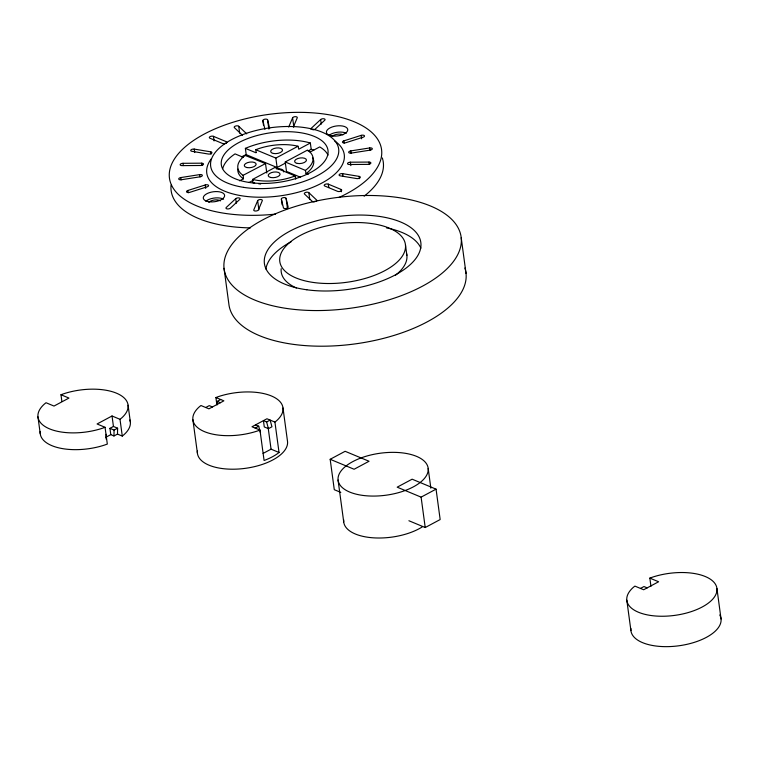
<?xml version="1.0" encoding="UTF-8"?>
<svg xmlns="http://www.w3.org/2000/svg" width="759" height="759" viewBox="0 0 759 759"><rect width="100%" height="100%" fill="white"/><g stroke="black" fill="none" stroke-linecap="round" stroke-linejoin="round"><path stroke-width="1.14" d="M106.07 439.025L106.156 434.309M113.964 435.97L114.078 430.078L117.598 428.199L117.484 434.091L113.964 435.97L110.776 434.641L105.833 437.288M217.102 404.926L217.169 401.397L220.679 399.519M257.662 200.68L253.781 209.892A2.391 1.12 -7.7 0 0 255.612 211.021A2.391 1.12 -7.7 0 0 258.43 209.854L262.31 200.651A2.391 1.12 -7.7 0 0 260.47 199.513A2.391 1.12 -7.7 0 0 257.662 200.68L258.895 209.835M288.714 127.038L292.594 117.835A2.391 1.12 -7.7 0 1 295.412 116.668A2.391 1.12 -7.7 0 1 297.243 117.797L293.363 127.009M235.698 198.678L226.258 207.473A2.391 1.12 -7.7 0 0 227.14 208.905A2.391 1.12 -7.7 0 0 230.375 208.156L239.816 199.361A2.391 1.12 -7.7 0 0 238.933 197.919A2.391 1.12 -7.7 0 0 235.698 198.678L236.315 203.251M312.898 129.817A2.391 1.12 -7.7 0 0 315.327 129.011L324.767 120.216A2.391 1.12 -7.7 0 0 323.884 118.774A2.391 1.12 -7.7 0 0 320.649 119.533L311.209 128.328A2.391 1.12 -7.7 0 0 311.124 129.381M117.484 434.091L122.275 436.083L120.007 419.31L121.725 417.915A45.436 21.195 -7.7 0 0 116.431 393.162A45.436 21.195 -7.7 0 0 63.709 393.769L60.976 394.746L61.887 401.454M122.275 436.083L123.992 434.679A45.436 21.195 -7.7 0 0 129.912 419.955M274.929 422.089L266.95 418.769L251.997 426.757L259.976 430.078L264.085 460.476L265.252 460.058A45.436 21.195 -7.7 0 0 278.297 453.085L279.037 452.487L274.929 422.089L276.646 420.685A45.436 21.195 -7.7 0 0 271.352 395.942A45.436 21.195 -7.7 0 0 218.63 396.54L215.898 397.526L216.846 404.538M285.223 161.98L305.412 170.386L306.74 169.38A37.884 17.666 -7.7 0 0 308.619 150.889L307.49 150.083L285.223 161.98L286.494 171.42L300.346 177.179M305.412 170.386L306.048 173.621L307.376 172.606A38.263 17.846 -7.7 0 0 312.594 157.587M245.053 155.396L265.517 163.602L266.798 173.043M243.013 175.357L265.517 163.602M256.248 152.587L255.66 149.684L275.849 158.081L298.116 146.183L298.761 149.21L310.346 143.024L311.199 149.314A53.813 25.094 -7.7 0 1 313.79 150.149M239.597 180.832L243.459 178.773L243.25 175.509M254.682 183.109L252.832 182.663L252.633 179.399L274.891 167.502L295.071 175.908L295.706 179.133M249.246 182.416L253.373 180.215M241.618 156.838A53.813 25.094 -7.7 0 1 246.22 154.656L277.13 167.521L285.384 163.109M308.097 150.965L311.199 149.314M310.07 152.075L319.719 146.923A53.813 25.094 -7.7 0 1 328.021 155.092M120.007 419.31L112.028 415.989L97.076 423.977L105.055 427.298L107.323 444.072L104.59 445.049A45.436 21.195 -7.7 0 1 40.218 431.501M110.776 434.641L109.932 428.351L113.442 426.473L117.598 428.199M205.736 407.507L209.247 405.629L212.444 406.947M255.185 428.085L258.705 426.207L260.517 432.896M266.618 421.976L270.138 420.097L271.95 426.786L268.43 428.664L264.284 426.938L263.43 420.647L266.618 421.976L268.43 428.664M263.088 453.427L271.058 449.167L279.037 452.487M330.174 459.29L345.127 451.301L369.054 461.254L354.102 469.252L330.174 459.29L334.283 489.688L340.81 492.401M436.055 489.147L412.128 479.185L397.175 487.174L421.103 497.136L436.055 489.147L440.163 519.545L425.22 527.533L408.902 520.74M640.473 588.424L643.983 586.546L647.18 587.874M295.071 175.908L293.126 176.657A37.884 17.666 -7.7 0 1 254.455 179.836L252.633 179.399M105.055 427.298L102.323 428.275A45.436 21.195 -7.7 0 1 49.591 428.882A45.436 21.195 -7.7 0 1 44.307 404.139L46.024 402.735L54.003 406.056L68.955 398.067L60.976 394.746M259.976 430.078L257.244 431.055A45.436 21.195 -7.7 0 1 204.513 431.662A45.436 21.195 -7.7 0 1 199.228 406.909L200.945 405.515L208.924 408.835L223.877 400.837L215.898 397.526M649.837 578.111L652.569 577.134A45.436 21.195 -7.7 0 1 716.695 587.219A45.436 21.195 -7.7 0 1 662.37 616.251A45.436 21.195 -7.7 0 1 633.167 587.494L634.885 586.1L643.66 589.752L658.613 581.764L649.837 578.111L650.947 586.29M187.909 190.471L205.234 184.968A2.391 1.12 -7.7 0 1 208.374 185.196A2.391 1.12 -7.7 0 1 207.179 186.809L189.854 192.321A2.391 1.12 -7.7 0 1 186.714 192.084A2.391 1.12 -7.7 0 1 187.909 190.471L188.213 192.767M343.846 140.88L361.17 135.368A2.391 1.12 -7.7 0 1 364.311 135.605A2.391 1.12 -7.7 0 1 363.115 137.208L345.791 142.72A2.391 1.12 -7.7 0 1 342.651 142.493A2.391 1.12 -7.7 0 1 343.846 140.88L344.159 143.166M180.822 177.568L199.712 174.598A2.391 1.12 -7.7 0 1 202.33 175.32A2.391 1.12 -7.7 0 1 200.224 176.781L181.344 179.741A2.391 1.12 -7.7 0 1 178.726 179.02A2.391 1.12 -7.7 0 1 180.822 177.568L181.135 179.855M350.8 150.908L369.68 147.948A2.391 1.12 -7.7 0 1 372.299 148.66A2.391 1.12 -7.7 0 1 370.202 150.121L351.313 153.09A2.391 1.12 -7.7 0 1 348.694 152.369A2.391 1.12 -7.7 0 1 350.8 150.908L351.104 153.195M183.014 163.308L201.609 163.185A2.391 1.12 -7.7 0 1 203.45 164.323A2.391 1.12 -7.7 0 1 200.642 165.49L182.046 165.614A2.391 1.12 -7.7 0 1 180.206 164.475A2.391 1.12 -7.7 0 1 183.014 163.308L183.327 165.595M350.383 162.198L368.978 162.075A2.391 1.12 -7.7 0 1 370.819 163.213A2.391 1.12 -7.7 0 1 368.011 164.38L349.415 164.504A2.391 1.12 -7.7 0 1 347.575 163.365A2.391 1.12 -7.7 0 1 350.383 162.198L350.848 165.633M194.257 149.106L210.746 151.838A2.391 1.12 -7.7 0 1 211.628 153.271A2.391 1.12 -7.7 0 1 208.383 154.03L191.904 151.307A2.391 1.12 -7.7 0 1 191.021 149.865A2.391 1.12 -7.7 0 1 194.257 149.106L194.721 152.54M342.641 173.659L359.121 176.382A2.391 1.12 -7.7 0 1 360.003 177.824A2.391 1.12 -7.7 0 1 356.768 178.583L340.279 175.851A2.391 1.12 -7.7 0 1 339.396 174.409A2.391 1.12 -7.7 0 1 342.641 173.659L342.945 175.946M246.22 154.656L245.375 148.366L255.878 152.739M306.048 173.621L308.145 174.494M225.831 143.375A2.391 1.12 -7.7 0 1 222.7 143.536L209.939 138.223A2.391 1.12 -7.7 0 1 210.101 136.62A2.391 1.12 -7.7 0 1 213.459 136.345L226.22 141.658A2.391 1.12 -7.7 0 1 226.258 143.147M341.085 189.456A2.391 1.12 -7.7 0 1 340.924 191.069A2.391 1.12 -7.7 0 1 337.565 191.344L324.805 186.031A2.391 1.12 -7.7 0 1 324.966 184.428A2.391 1.12 -7.7 0 1 328.324 184.152L341.085 189.456L341.398 191.752M243.449 157.388L235.043 153.887A53.813 25.094 -7.7 0 0 222.71 168.65M217.169 401.397L220.357 402.725M255.517 424.879L258.705 426.207M109.932 428.351L114.078 430.078M243.459 178.773L243.212 178.621A38.263 17.846 -7.7 0 1 237.842 169.067M242.482 135.235A2.391 1.12 -7.7 0 1 242.187 135.036L234.398 127.654A2.391 1.12 -7.7 0 1 235.584 126.041A2.391 1.12 -7.7 0 1 238.724 126.279L246.514 133.65A2.391 1.12 -7.7 0 1 246.684 133.897M314.606 201.828A2.391 1.12 -7.7 0 1 312.3 201.41L304.501 194.029A2.391 1.12 -7.7 0 1 305.697 192.425A2.391 1.12 -7.7 0 1 308.837 192.653L316.626 200.034A2.391 1.12 -7.7 0 1 315.687 201.552M263.496 125.207L262.88 120.624A2.391 1.12 -7.7 0 1 264.986 119.172A2.391 1.12 -7.7 0 1 267.604 119.884L269.654 128.603M286.086 198.346L288.145 207.055A2.391 1.12 -7.7 0 1 286.039 208.516A2.391 1.12 -7.7 0 1 283.42 207.795L281.371 199.086A2.391 1.12 -7.7 0 1 283.477 197.625A2.391 1.12 -7.7 0 1 286.086 198.346L287.481 208.63M262.88 120.624L264.938 129.343M716.942 588.586L721.05 618.983M626.811 600.189L630.919 630.587M461.206 237.747A119.58 55.768 -7.7 0 1 288.411 308.704A119.58 55.768 -7.7 0 1 278.24 212.615A119.58 55.768 -7.7 0 1 461.206 237.747L466.026 273.392M405.467 244.929A63.376 29.554 -7.7 0 1 313.884 282.538A63.376 29.554 -7.7 0 1 308.496 231.609A63.376 29.554 -7.7 0 1 405.467 244.929L406.89 255.413M428.18 468.417A45.436 21.195 -7.7 0 1 362.517 495.371A45.436 21.195 -7.7 0 1 358.656 458.863A45.436 21.195 -7.7 0 1 428.18 468.417L430.856 488.208M421.103 497.136L425.22 527.533M369.68 147.948L369.994 150.235M368.978 162.075L369.291 164.361M361.17 135.368L361.635 138.802M359.121 176.382L359.434 178.669M320.649 119.533L321.266 124.106M328.324 184.152L328.789 187.577M308.837 192.653L309.767 199.513M292.594 117.835L293.837 126.981M338.049 480.02L343.723 521.945M275.849 158.081L277.13 167.521M281.371 199.086L282.139 204.797M267.604 119.884L268.838 129.039M283.003 408L287.538 441.539A45.436 21.195 -7.7 0 1 242.491 468.683A45.436 21.195 -7.7 0 1 197.406 451.055M238.724 126.279L239.654 133.138M268.212 428.123L271.058 449.167M213.459 136.345L214.076 140.918M210.746 151.838L211.059 154.124M224.028 268.297L228.848 303.932A119.58 55.768 -7.7 0 0 359.121 343.324A119.58 55.768 -7.7 0 0 464.878 268.022M205.234 184.968L205.698 188.393M201.609 163.185L201.922 165.471M199.712 174.598L200.025 176.885M192.871 419.604L197.406 453.142M128.081 405.221L130.349 421.995M112.028 415.989L113.442 426.473M37.95 416.824L40.218 433.598M275.555 214.104A107.019 49.914 -7.7 0 1 174.333 159.143A107.019 49.914 -7.7 0 1 337.375 116.459A107.019 49.914 -7.7 0 1 338.846 197.53M334.567 140.861A69.354 32.343 -7.7 0 1 281.162 195.718A69.354 32.343 -7.7 0 1 211.457 158.631M382.963 160.329A107.019 49.914 -7.7 0 1 364.121 196.192M250.423 227.89A107.019 49.914 -7.7 0 1 171.069 185.158M382.327 157.948A107.019 49.914 -7.7 0 1 382.783 159.532M245.375 148.366A53.813 25.094 -7.7 0 1 310.346 143.024M276.371 168.887A7.173 3.349 -7.7 0 1 283.705 171.942M260.679 184.02A38.263 17.846 -7.7 0 1 258.62 183.782M208.848 202.387A6.575 3.064 -7.7 0 1 214.446 199.987A6.575 3.064 -7.7 0 1 220.433 200.869M243.108 175.395A37.884 17.666 -7.7 0 1 245.148 155.434M256.02 149.627A37.884 17.666 -7.7 0 1 297.765 146.183M328.875 135.5A10.759 5.019 -7.7 0 1 346.313 133.214M332.395 136.174A6.575 3.064 -7.7 0 1 343.049 134.779M205.812 201.239A10.759 5.019 -7.7 0 1 223.582 199.228M406.549 253.506A63.376 29.554 -7.7 0 1 395.496 275.213M296.399 287.974A63.376 29.554 -7.7 0 1 281.181 268.677M265.878 269.028A78.917 36.811 -7.7 0 1 291.39 241.599M386.473 227.871A78.917 36.811 -7.7 0 1 420.884 248.165M422.222 526.945A45.436 21.195 -7.7 0 1 371.531 537.685A45.436 21.195 -7.7 0 1 343.723 519.858M719.75 614.98A45.436 21.195 -7.7 0 1 680.425 645.558A45.436 21.195 -7.7 0 1 630.919 628.49M331.598 135.861A10.759 5.019 -7.7 0 0 347.764 129.893A10.759 5.019 -7.7 0 0 331.863 127.076A10.759 5.019 -7.7 0 0 331.598 135.861M208.165 201.6A10.759 5.019 -7.7 0 0 224.626 195.869A10.759 5.019 -7.7 0 0 209.067 192.767A10.759 5.019 -7.7 0 0 208.165 201.6M248.724 182.388A53.813 25.094 -7.7 0 0 328.087 151.506A53.813 25.094 -7.7 0 0 247.178 138.774A53.813 25.094 -7.7 0 0 248.724 182.388M243.535 187.35A64.572 30.113 -7.7 0 0 338.77 150.291A64.572 30.113 -7.7 0 0 241.675 135.026A64.572 30.113 -7.7 0 0 243.535 187.35M270.925 177.521A5.977 2.789 -7.7 0 0 280.071 174.333A5.977 2.789 -7.7 0 0 271.428 172.616A5.977 2.789 -7.7 0 0 270.925 177.521M297.31 163.422A5.977 2.789 -7.7 0 0 306.456 160.234A5.977 2.789 -7.7 0 0 297.813 158.517A5.977 2.789 -7.7 0 0 297.31 163.422M246.998 167.568A5.977 2.789 -7.7 0 0 256.144 164.38A5.977 2.789 -7.7 0 0 247.5 162.654A5.977 2.789 -7.7 0 0 246.998 167.568M273.382 153.47A5.977 2.789 -7.7 0 0 282.528 150.282A5.977 2.789 -7.7 0 0 273.885 148.555A5.977 2.789 -7.7 0 0 273.382 153.47M306.835 289.777A78.917 36.811 -7.7 0 0 420.884 242.946A78.917 36.811 -7.7 0 0 300.128 226.353A78.917 36.811 -7.7 0 0 306.835 289.777"/></g></svg>
